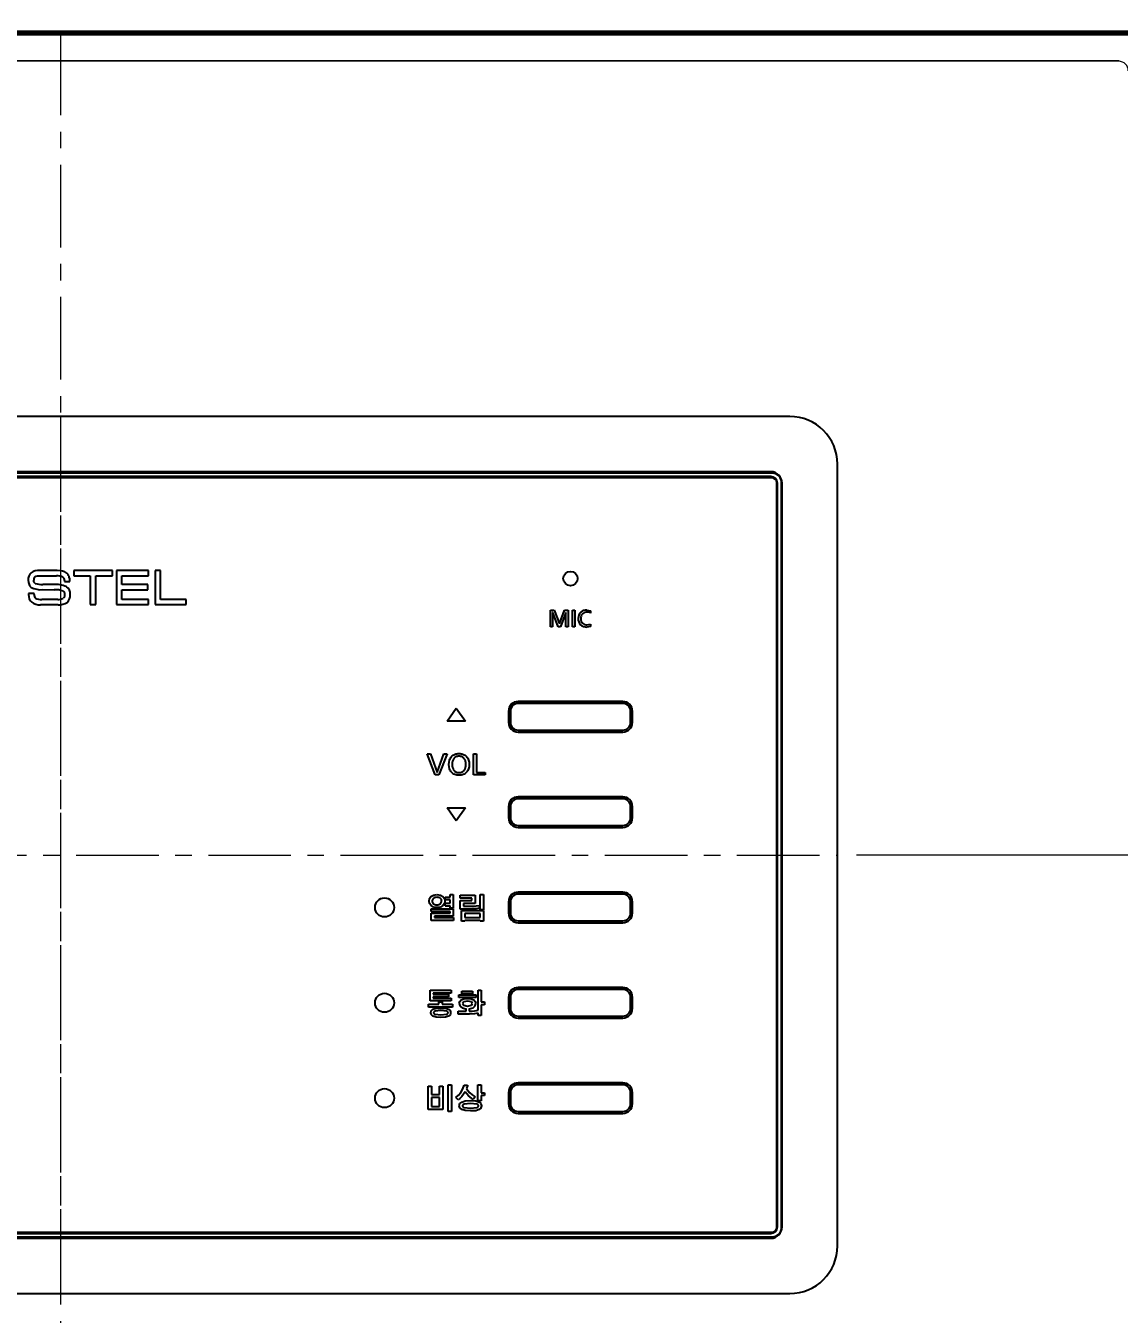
# Model space of a CAD drawing. Extents: x 1063 to 2323, y 0 to 891.
# Drawn here: x 1500.4 to 1615.1, y 458 to 593.2 of the extents above; entities that cross this region are included whole.
import ezdxf

# ---------------------------------------------------------------- set-up
doc = ezdxf.new("R2010")
doc.units = 0
doc.header["$LTSCALE"] = 23.1
doc.linetypes.add('CENTER', pattern=[0.6, 0.375, -0.075, 0.075, -0.075])
doc.layers.get('0').update_dxf_attribs({"linetype": 'CONTINUOUS'})
doc.layers.get('Defpoints').update_dxf_attribs({"linetype": 'CONTINUOUS'})
doc.layers.add('AM_5', color=3, linetype='CONTINUOUS', lineweight=25)
doc.styles.add('굴림', font='')
doc.styles.get('굴림').set_extended_font_data('Gulim')
doc.dimstyles.new('10', dxfattribs={"dimtxt": 10, "dimasz": 8, "dimexe": 1.25, "dimexo": 2, "dimtad": 1, "dimtoh": 1, "dimtxsty": '굴림', "dimcen": 2.5, "dimclrd": 140, "dimclre": 140, "dimclrt": 130, "dimadec": 0, "dimazin": 0, "dimtfac": 1, "dimtmove": 0, "dimatfit": 3, "dimfxl": 1, "dimlwd": 9, "dimlwe": 9, "dimarcsym": 0})

# ---------------------------------------------------------------- blocks, each defined once
blk = doc.blocks.new('*D12')
at = {"layer": 'AM_5', "color": 140, "lineweight": 9, "transparency": 16777216}
for p, q in [((1389.07, 589.94), (1389.07, 606.28)), ((1619.07, 589.94), (1619.07, 606.28)), ((1397.07, 605.03), (1611.07, 605.03))]:
    blk.add_line(p, q, dxfattribs=at)
at = {"layer": 'AM_5', "color": 140, "transparency": 16777216}
for points in [[(1397.07, 606.36), (1397.07, 603.7), (1389.07, 605.03)], [(1611.07, 606.36), (1611.07, 603.7), (1619.07, 605.03)]]:
    blk.add_solid(points, dxfattribs=at)
at = {"layer": 'Defpoints', "color": 0, "transparency": 16777216}
for p in [(1619.07, 605.03), (1389.07, 587.94), (1619.07, 587.94)]:
    blk.add_point(p, dxfattribs=at)
at = {"layer": 'AM_5', "color": 130, "transparency": 16777216, "insert": (1504.07, 610.78), "char_height": 10, "attachment_point": 5, "style": '굴림'}
blk.add_mtext('230', dxfattribs=at)
blk = doc.blocks.new('cpn160e-1')
for p, q in [((3088.62, 1783.84), (2935.62, 1783.84)), ((3093.62, 1696.84), (3093.62, 1778.84)), ((3086.77, 1777.89), (2937.47, 1777.89)), ((3086.77, 1777.39), (2937.47, 1777.39)), ((3086.62, 1778.04), (2937.62, 1778.04)), ((3086.62, 1777.54), (2937.62, 1777.54)), ((3087.27, 1698.79), (3087.27, 1776.89)), ((3087.32, 1698.84), (3087.32, 1776.84)), ((3087.77, 1698.79), (3087.77, 1776.89)), ((3087.82, 1698.84), (3087.82, 1776.84)), ((3008.75, 1766.68), (3008.77, 1766.42)), ((3008.77, 1766.42), (3008.8, 1766.31)), ((3009.34, 1766.55), (3009.33, 1766.67)), ((3009.35, 1766.5), (3009.34, 1766.55)), ((3009.37, 1766.45), (3009.35, 1766.5)), ((3009.39, 1766.41), (3009.37, 1766.45)), ((3009.41, 1766.38), (3009.39, 1766.41)), ((3009.43, 1767.02), (3009.46, 1767.04)), ((3009.46, 1767.04), (3009.49, 1767.06)), ((3009.49, 1767.06), (3009.54, 1767.08)), ((3009.54, 1767.08), (3009.59, 1767.1)), ((3009.59, 1767.1), (3009.73, 1767.12)), ((3009.73, 1767.12), (3009.93, 1767.13)), ((3009.93, 1767.13), (3011.72, 1767.13)), ((3011.8, 1767.69), (3009.94, 1767.69)), ((3012.17, 1767.66), (3011.8, 1767.69)), ((3012.33, 1767.63), (3012.17, 1767.66)), ((3012.46, 1767.59), (3012.33, 1767.63)), ((3012.59, 1767.54), (3012.46, 1767.59)), ((3012.54, 1766.63), (3012.54, 1766.52)), ((3012.54, 1766.52), (3013.11, 1766.52)), ((3012.69, 1767.48), (3012.59, 1767.54)), ((3012.79, 1767.41), (3012.69, 1767.48)), ((3012.86, 1767.34), (3012.79, 1767.41)), ((3012.93, 1767.26), (3012.86, 1767.34)), ((3012.98, 1767.17), (3012.93, 1767.26)), ((3013.03, 1767.09), (3012.98, 1767.17)), ((3013.06, 1767), (3013.03, 1767.09)), ((3013.1, 1766.81), (3013.06, 1767)), ((3013.11, 1766.63), (3013.1, 1766.81)), ((3013.11, 1766.52), (3013.11, 1766.63)), ((3017.57, 1767.69), (3013.52, 1767.69)), ((3013.52, 1767.69), (3013.52, 1767.13)), ((3013.52, 1767.13), (3015.26, 1767.13)), ((3015.26, 1767.13), (3015.26, 1764.1)), ((3015.83, 1764.1), (3015.83, 1767.13)), ((3015.83, 1767.13), (3017.57, 1767.13)), ((3017.57, 1767.13), (3017.57, 1767.69)), ((3021.36, 1767.69), (3018, 1767.69)), ((3018, 1767.69), (3018, 1764.1)), ((3018.58, 1766.22), (3018.58, 1767.13)), ((3018.58, 1767.13), (3021.36, 1767.13)), ((3021.36, 1767.13), (3021.36, 1767.69)), ((3022.63, 1767.69), (3022.05, 1767.69)), ((3022.05, 1767.69), (3022.05, 1764.1)), ((3022.63, 1764.65), (3022.63, 1767.69)), ((3009.36, 1765.26), (3008.79, 1765.26)), ((3008.79, 1765.26), (3008.79, 1765.16)), ((3008.8, 1766.31), (3008.83, 1766.21)), ((3008.83, 1766.21), (3008.87, 1766.12)), ((3008.87, 1766.12), (3008.92, 1766.04)), ((3008.92, 1766.04), (3008.98, 1765.97)), ((3008.98, 1765.97), (3009.05, 1765.91)), ((3009.36, 1765.16), (3009.36, 1765.26)), ((3009.43, 1766.36), (3009.41, 1766.38)), ((3009.44, 1766.35), (3009.43, 1766.36)), ((3009.48, 1766.33), (3009.44, 1766.35)), ((3010.24, 1765.68), (3011.48, 1765.65)), ((3011.39, 1766.21), (3010.29, 1766.23)), ((3012.41, 1765.53), (3012.45, 1765.5)), ((3012.45, 1765.5), (3012.48, 1765.47)), ((3012.48, 1765.47), (3012.51, 1765.44)), ((3012.51, 1765.44), (3012.53, 1765.39)), ((3012.53, 1765.39), (3012.55, 1765.35)), ((3012.55, 1765.35), (3012.56, 1765.29)), ((3012.56, 1765.29), (3012.57, 1765.16)), ((3012.57, 1765.16), (3012.56, 1765.03)), ((3021.28, 1766.22), (3018.58, 1766.22)), ((3018.58, 1764.65), (3018.58, 1765.67)), ((3018.58, 1765.67), (3021.28, 1765.67)), ((3021.28, 1765.67), (3021.28, 1766.22)), ((3010.05, 1764.1), (3011.88, 1764.1)), ((3011.85, 1764.65), (3010.17, 1764.65)), ((3012.46, 1764.8), (3012.42, 1764.77)), ((3012.49, 1764.83), (3012.46, 1764.8)), ((3012.51, 1764.87), (3012.49, 1764.83)), ((3012.53, 1764.92), (3012.51, 1764.87)), ((3012.55, 1764.97), (3012.53, 1764.92)), ((3012.56, 1765.03), (3012.55, 1764.97)), ((3015.26, 1764.1), (3015.83, 1764.1)), ((3018, 1764.1), (3021.36, 1764.1)), ((3021.36, 1764.65), (3018.58, 1764.65)), ((3021.36, 1764.1), (3021.36, 1764.65)), ((3022.05, 1764.1), (3025.3, 1764.1)), ((3025.3, 1764.65), (3022.63, 1764.65)), ((3025.3, 1764.1), (3025.3, 1764.65)), ((3063.51, 1761.78), (3063.51, 1763.51)), ((3063.51, 1763.51), (3063.91, 1763.51)), ((3063.76, 1763.28), (3063.75, 1763.28)), ((3063.75, 1763.28), (3063.75, 1761.78)), ((3064.33, 1761.78), (3063.76, 1763.28)), ((3063.91, 1763.51), (3064.46, 1762.08)), ((3064.46, 1762.08), (3064.99, 1763.51)), ((3065.14, 1763.28), (3064.57, 1761.78)), ((3064.99, 1763.51), (3065.39, 1763.51)), ((3065.15, 1763.28), (3065.14, 1763.28)), ((3065.15, 1761.78), (3065.15, 1763.28)), ((3065.39, 1763.51), (3065.39, 1761.78)), ((3065.84, 1761.78), (3065.84, 1763.51)), ((3065.84, 1763.51), (3066.08, 1763.51)), ((3066.08, 1763.51), (3066.08, 1761.78)), ((3067.34, 1763.54), (3067.73, 1763.46)), ((3067.73, 1763.46), (3067.71, 1763.22)), ((3063.75, 1761.78), (3063.51, 1761.78)), ((3064.57, 1761.78), (3064.33, 1761.78)), ((3065.39, 1761.78), (3065.15, 1761.78)), ((3066.08, 1761.78), (3065.84, 1761.78)), ((3067.34, 1761.97), (3067.72, 1762.06)), ((3067.73, 1761.82), (3067.34, 1761.75)), ((3067.72, 1762.06), (3067.73, 1761.82)), ((3052.67, 1751.88), (3053.64, 1753.26)), ((3053.64, 1753.26), (3054.62, 1751.88)), ((3059.12, 1752.94), (3059.12, 1751.74)), ((3059.32, 1752.94), (3059.32, 1751.74)), ((3071.12, 1753.94), (3060.12, 1753.94)), ((3071.12, 1753.74), (3060.12, 1753.74)), ((3071.92, 1751.74), (3071.92, 1752.94)), ((3072.12, 1751.74), (3072.12, 1752.94)), ((3054.62, 1751.88), (3052.67, 1751.88)), ((3060.12, 1750.94), (3071.12, 1750.94)), ((3060.12, 1750.74), (3071.12, 1750.74)), ((3051.43, 1746.24), (3050.6, 1748.45)), ((3050.6, 1748.45), (3050.95, 1748.45)), ((3050.95, 1748.45), (3051.63, 1746.51)), ((3051.64, 1746.51), (3052.34, 1748.45)), ((3052.68, 1748.45), (3051.83, 1746.24)), ((3052.34, 1748.45), (3052.68, 1748.45)), ((3052.86, 1747.34), (3052.88, 1747.58)), ((3052.88, 1747.58), (3052.93, 1747.8)), ((3052.93, 1747.8), (3052.97, 1747.9)), ((3052.97, 1747.9), (3053.02, 1748)), ((3053.02, 1748), (3053.08, 1748.08)), ((3053.08, 1748.08), (3053.14, 1748.16)), ((3053.14, 1748.16), (3053.22, 1748.24)), ((3053.21, 1747.51), (3053.2, 1747.34)), ((3053.24, 1747.67), (3053.21, 1747.51)), ((3053.22, 1748.24), (3053.3, 1748.3)), ((3053.3, 1747.82), (3053.24, 1747.67)), ((3053.3, 1748.3), (3053.38, 1748.36)), ((3053.34, 1747.88), (3053.3, 1747.82)), ((3053.38, 1747.95), (3053.34, 1747.88)), ((3053.38, 1748.36), (3053.48, 1748.4)), ((3053.43, 1748), (3053.38, 1747.95)), ((3053.48, 1748.06), (3053.43, 1748)), ((3053.48, 1748.4), (3053.58, 1748.44)), ((3053.54, 1748.1), (3053.48, 1748.06)), ((3053.61, 1748.14), (3053.54, 1748.1)), ((3053.58, 1748.44), (3053.69, 1748.47)), ((3053.68, 1748.17), (3053.61, 1748.14)), ((3053.76, 1748.19), (3053.68, 1748.17)), ((3053.69, 1748.47), (3053.81, 1748.48)), ((3053.84, 1748.21), (3053.76, 1748.19)), ((3053.81, 1748.48), (3053.93, 1748.49)), ((3053.93, 1748.21), (3053.84, 1748.21)), ((3053.93, 1748.49), (3054.05, 1748.48)), ((3054.02, 1748.21), (3053.93, 1748.21)), ((3054.1, 1748.19), (3054.02, 1748.21)), ((3054.05, 1748.48), (3054.17, 1748.47)), ((3054.18, 1748.17), (3054.1, 1748.19)), ((3054.17, 1748.47), (3054.28, 1748.44)), ((3054.25, 1748.14), (3054.18, 1748.17)), ((3054.32, 1748.1), (3054.25, 1748.14)), ((3054.28, 1748.44), (3054.38, 1748.4)), ((3054.37, 1748.05), (3054.32, 1748.1)), ((3054.43, 1748), (3054.37, 1748.05)), ((3054.38, 1748.4), (3054.48, 1748.36)), ((3054.48, 1747.94), (3054.43, 1748)), ((3054.48, 1748.36), (3054.56, 1748.3)), ((3054.52, 1747.88), (3054.48, 1747.94)), ((3054.56, 1747.82), (3054.52, 1747.88)), ((3054.56, 1748.3), (3054.64, 1748.24)), ((3054.61, 1747.67), (3054.56, 1747.82)), ((3054.65, 1747.51), (3054.61, 1747.67)), ((3054.64, 1748.24), (3054.72, 1748.16)), ((3054.66, 1747.34), (3054.65, 1747.51)), ((3054.72, 1748.16), (3054.78, 1748.08)), ((3054.78, 1748.08), (3054.84, 1748)), ((3054.84, 1748), (3054.88, 1747.9)), ((3054.88, 1747.9), (3054.92, 1747.8)), ((3054.92, 1747.8), (3054.98, 1747.58)), ((3054.98, 1747.58), (3055, 1747.34)), ((3055.44, 1746.24), (3055.44, 1748.45)), ((3055.44, 1748.45), (3055.76, 1748.45)), ((3055.76, 1748.45), (3055.76, 1746.51)), ((3051.83, 1746.24), (3051.43, 1746.24)), ((3051.63, 1746.51), (3051.64, 1746.51)), ((3052.88, 1747.1), (3052.86, 1747.34)), ((3052.93, 1746.88), (3052.88, 1747.1)), ((3052.97, 1746.78), (3052.93, 1746.88)), ((3053.02, 1746.69), (3052.97, 1746.78)), ((3053.08, 1746.6), (3053.02, 1746.69)), ((3053.14, 1746.52), (3053.08, 1746.6)), ((3053.21, 1746.45), (3053.14, 1746.52)), ((3053.2, 1747.34), (3053.21, 1747.18)), ((3053.21, 1747.18), (3053.24, 1747.02)), ((3053.29, 1746.38), (3053.21, 1746.45)), ((3053.24, 1747.02), (3053.3, 1746.88)), ((3053.38, 1746.33), (3053.29, 1746.38)), ((3053.3, 1746.88), (3053.33, 1746.81)), ((3053.33, 1746.81), (3053.37, 1746.74)), ((3053.37, 1746.74), (3053.42, 1746.69)), ((3053.48, 1746.28), (3053.38, 1746.33)), ((3053.42, 1746.69), (3053.47, 1746.63)), ((3053.47, 1746.63), (3053.53, 1746.59)), ((3053.58, 1746.25), (3053.48, 1746.28)), ((3053.53, 1746.59), (3053.6, 1746.55)), ((3053.69, 1746.22), (3053.58, 1746.25)), ((3053.6, 1746.55), (3053.67, 1746.52)), ((3053.67, 1746.52), (3053.75, 1746.5)), ((3053.81, 1746.2), (3053.69, 1746.22)), ((3053.75, 1746.5), (3053.84, 1746.48)), ((3053.93, 1746.2), (3053.81, 1746.2)), ((3053.84, 1746.48), (3053.93, 1746.48)), ((3053.93, 1746.48), (3054.02, 1746.48)), ((3054.05, 1746.2), (3053.93, 1746.2)), ((3054.02, 1746.48), (3054.11, 1746.5)), ((3054.17, 1746.22), (3054.05, 1746.2)), ((3054.11, 1746.5), (3054.19, 1746.52)), ((3054.28, 1746.25), (3054.17, 1746.22)), ((3054.19, 1746.52), (3054.26, 1746.55)), ((3054.26, 1746.55), (3054.33, 1746.59)), ((3054.38, 1746.28), (3054.28, 1746.25)), ((3054.33, 1746.59), (3054.38, 1746.63)), ((3054.38, 1746.63), (3054.44, 1746.69)), ((3054.48, 1746.33), (3054.38, 1746.28)), ((3054.44, 1746.69), (3054.49, 1746.74)), ((3054.56, 1746.38), (3054.48, 1746.33)), ((3054.49, 1746.74), (3054.53, 1746.81)), ((3054.53, 1746.81), (3054.56, 1746.88)), ((3054.56, 1746.88), (3054.62, 1747.02)), ((3054.64, 1746.45), (3054.56, 1746.38)), ((3054.62, 1747.02), (3054.65, 1747.18)), ((3054.72, 1746.52), (3054.64, 1746.45)), ((3054.65, 1747.18), (3054.66, 1747.34)), ((3054.78, 1746.6), (3054.72, 1746.52)), ((3054.84, 1746.69), (3054.78, 1746.6)), ((3054.88, 1746.78), (3054.84, 1746.69)), ((3054.92, 1746.88), (3054.88, 1746.78)), ((3054.98, 1747.1), (3054.92, 1746.88)), ((3055, 1747.34), (3054.98, 1747.1)), ((3056.69, 1746.24), (3055.44, 1746.24)), ((3055.76, 1746.51), (3056.69, 1746.51)), ((3056.69, 1746.51), (3056.69, 1746.24)), ((3071.12, 1743.94), (3060.12, 1743.94)), ((3071.12, 1743.74), (3060.12, 1743.74)), ((3052.67, 1742.8), (3054.62, 1742.8)), ((3053.64, 1741.42), (3052.67, 1742.8)), ((3054.62, 1742.8), (3053.64, 1741.42)), ((3059.12, 1742.94), (3059.12, 1741.74)), ((3059.32, 1742.94), (3059.32, 1741.74)), ((3071.92, 1741.74), (3071.92, 1742.94)), ((3072.12, 1741.74), (3072.12, 1742.94)), ((3060.12, 1740.94), (3071.12, 1740.94)), ((3060.12, 1740.74), (3071.12, 1740.74)), ((3050.79, 1733), (3050.84, 1733.27)), ((3050.84, 1732.74), (3050.79, 1733)), ((3050.84, 1733.27), (3050.99, 1733.49)), ((3051, 1732.53), (3050.84, 1732.74)), ((3050.99, 1733.49), (3051.25, 1733.64)), ((3051.25, 1733.64), (3051.62, 1733.7)), ((3051.62, 1733.7), (3051.98, 1733.64)), ((3051.98, 1733.64), (3052.24, 1733.49)), ((3052.24, 1733.49), (3052.4, 1733.27)), ((3052.4, 1732.74), (3052.24, 1732.53)), ((3052.4, 1733.27), (3052.46, 1733)), ((3052.46, 1733), (3052.4, 1732.74)), ((3052.47, 1733.13), (3052.47, 1733.43)), ((3052.47, 1733.43), (3053, 1733.43)), ((3053, 1733.13), (3052.47, 1733.13)), ((3052.47, 1732.5), (3052.47, 1732.8)), ((3052.47, 1732.8), (3053, 1732.8)), ((3053, 1733.43), (3053, 1733.7)), ((3053, 1733.7), (3053.33, 1733.7)), ((3053, 1732.8), (3053, 1733.13)), ((3053.33, 1733.7), (3053.33, 1732.27)), ((3054.06, 1733.33), (3054.06, 1733.63)), ((3054.06, 1733.63), (3055.62, 1733.63)), ((3055.27, 1733.33), (3054.06, 1733.33)), ((3054.06, 1732.17), (3054.06, 1733.07)), ((3054.06, 1733.07), (3055.27, 1733.07)), ((3055.62, 1732.77), (3054.39, 1732.77)), ((3054.39, 1732.77), (3054.39, 1732.48)), ((3055.27, 1733.07), (3055.27, 1733.33)), ((3055.62, 1733.63), (3055.62, 1732.77)), ((3056.16, 1732.09), (3056.16, 1733.7)), ((3056.16, 1733.7), (3056.5, 1733.7)), ((3056.5, 1733.7), (3056.5, 1732.09)), ((3059.12, 1732.94), (3059.12, 1731.74)), ((3059.32, 1732.94), (3059.32, 1731.74)), ((3071.12, 1733.94), (3060.12, 1733.94)), ((3071.12, 1733.74), (3060.12, 1733.74)), ((3071.92, 1731.74), (3071.92, 1732.94)), ((3072.12, 1731.74), (3072.12, 1732.94)), ((3051.26, 1732.38), (3051, 1732.53)), ((3051.02, 1731.9), (3051.02, 1732.21)), ((3051.02, 1732.21), (3053.33, 1732.21)), ((3052.99, 1731.9), (3051.02, 1731.9)), ((3051.02, 1730.98), (3051.02, 1731.75)), ((3051.02, 1731.75), (3052.99, 1731.75)), ((3051.62, 1732.32), (3051.26, 1732.38)), ((3053.33, 1731.44), (3051.35, 1731.44)), ((3051.35, 1731.44), (3051.35, 1731.29)), ((3051.35, 1731.29), (3053.36, 1731.29)), ((3051.98, 1732.38), (3051.62, 1732.32)), ((3052.24, 1732.53), (3051.98, 1732.38)), ((3052.47, 1732.5), (3053, 1732.5)), ((3052.99, 1731.75), (3052.99, 1731.9)), ((3053, 1732.27), (3053, 1732.5)), ((3053.33, 1732.27), (3053, 1732.27)), ((3053.33, 1732.21), (3053.33, 1731.44)), ((3053.36, 1731.29), (3053.36, 1730.98)), ((3054.99, 1732.17), (3054.06, 1732.17)), ((3054.2, 1730.91), (3054.2, 1732.01)), ((3054.2, 1732.01), (3056.5, 1732.01)), ((3054.39, 1732.48), (3055, 1732.48)), ((3056.16, 1731.71), (3054.53, 1731.71)), ((3054.53, 1731.71), (3054.53, 1731.29)), ((3054.53, 1731.29), (3056.16, 1731.29)), ((3055.39, 1732.18), (3054.99, 1732.17)), ((3055, 1732.48), (3055.4, 1732.49)), ((3055.74, 1732.21), (3055.39, 1732.18)), ((3055.4, 1732.49), (3055.73, 1732.52)), ((3055.73, 1732.52), (3056.05, 1732.56)), ((3056.07, 1732.25), (3055.74, 1732.21)), ((3056.05, 1732.56), (3056.07, 1732.25)), ((3056.5, 1732.09), (3056.16, 1732.09)), ((3056.16, 1731.29), (3056.16, 1731.71)), ((3056.5, 1732.01), (3056.5, 1730.91)), ((3053.36, 1730.98), (3051.02, 1730.98)), ((3054.53, 1730.91), (3054.2, 1730.91)), ((3056.16, 1730.98), (3054.53, 1730.98)), ((3054.53, 1730.98), (3054.53, 1730.91)), ((3056.16, 1730.91), (3056.16, 1730.98)), ((3056.5, 1730.91), (3056.16, 1730.91)), ((3060.12, 1730.94), (3071.12, 1730.94)), ((3060.12, 1730.74), (3071.12, 1730.74)), ((3050.92, 1722.54), (3050.92, 1723.66)), ((3050.92, 1723.66), (3053.12, 1723.66)), ((3053.12, 1723.35), (3051.23, 1723.35)), ((3051.23, 1723.35), (3051.23, 1723.24)), ((3051.23, 1723.24), (3052.83, 1723.24)), ((3052.83, 1723.24), (3052.83, 1722.96)), ((3053.12, 1723.66), (3053.12, 1723.35)), ((3053.9, 1722.88), (3053.9, 1723.17)), ((3053.9, 1723.17), (3055.72, 1723.17)), ((3054.23, 1723.28), (3054.23, 1723.57)), ((3054.23, 1723.57), (3055.34, 1723.57)), ((3055.34, 1723.28), (3054.23, 1723.28)), ((3055.34, 1723.57), (3055.34, 1723.28)), ((3055.72, 1723.17), (3055.72, 1722.88)), ((3055.93, 1723.68), (3056.25, 1723.68)), ((3055.93, 1721.55), (3055.93, 1723.68)), ((3056.25, 1723.68), (3056.25, 1722.43)), ((3071.12, 1723.94), (3060.12, 1723.94)), ((3071.12, 1723.74), (3060.12, 1723.74)), ((3050.73, 1721.89), (3050.73, 1722.19)), ((3050.73, 1722.19), (3051.83, 1722.19)), ((3053.24, 1721.89), (3050.73, 1721.89)), ((3053.12, 1722.54), (3050.92, 1722.54)), ((3052.83, 1722.96), (3051.23, 1722.96)), ((3051.23, 1722.96), (3051.23, 1722.84)), ((3051.23, 1722.84), (3053.12, 1722.84)), ((3051.83, 1722.45), (3052.16, 1722.45)), ((3051.83, 1722.19), (3051.83, 1722.45)), ((3052.16, 1722.45), (3052.16, 1722.19)), ((3052.16, 1722.19), (3053.24, 1722.19)), ((3053.12, 1722.84), (3053.12, 1722.54)), ((3053.24, 1722.19), (3053.24, 1721.89)), ((3055.72, 1722.88), (3053.9, 1722.88)), ((3053.96, 1722.26), (3054.01, 1722.47)), ((3054.01, 1722.47), (3054.17, 1722.64)), ((3054.17, 1722.64), (3054.44, 1722.76)), ((3054.43, 1722.45), (3054.3, 1722.26)), ((3054.3, 1722.26), (3054.43, 1722.08)), ((3054.83, 1722.52), (3054.43, 1722.45)), ((3054.43, 1722.08), (3054.83, 1722)), ((3054.44, 1722.76), (3054.83, 1722.8)), ((3054.83, 1722.8), (3055.21, 1722.76)), ((3055.23, 1722.45), (3054.83, 1722.52)), ((3054.83, 1722), (3055.23, 1722.08)), ((3055.21, 1722.76), (3055.48, 1722.64)), ((3055.36, 1722.26), (3055.23, 1722.45)), ((3055.23, 1722.08), (3055.36, 1722.26)), ((3055.48, 1722.64), (3055.64, 1722.47)), ((3055.64, 1722.47), (3055.69, 1722.26)), ((3056.25, 1722.43), (3056.59, 1722.43)), ((3056.25, 1722.14), (3056.25, 1721.01)), ((3056.59, 1722.14), (3056.25, 1722.14)), ((3056.59, 1722.43), (3056.59, 1722.14)), ((3059.12, 1722.94), (3059.12, 1721.74)), ((3059.32, 1722.94), (3059.32, 1721.74)), ((3071.92, 1721.74), (3071.92, 1722.94)), ((3072.12, 1721.74), (3072.12, 1722.94)), ((3050.96, 1721.29), (3051.02, 1721.5)), ((3051.02, 1721.1), (3050.96, 1721.29)), ((3051.02, 1721.5), (3051.2, 1721.66)), ((3051.2, 1720.94), (3051.02, 1721.1)), ((3051.2, 1721.66), (3051.53, 1721.76)), ((3051.53, 1720.84), (3051.2, 1720.94)), ((3051.28, 1721.35), (3051.27, 1721.33)), ((3051.27, 1721.33), (3051.27, 1721.32)), ((3051.27, 1721.32), (3051.27, 1721.31)), ((3051.27, 1721.31), (3051.27, 1721.29)), ((3051.27, 1721.29), (3051.27, 1721.28)), ((3051.27, 1721.28), (3051.27, 1721.27)), ((3051.27, 1721.27), (3051.27, 1721.26)), ((3051.27, 1721.26), (3051.28, 1721.24)), ((3051.29, 1721.37), (3051.28, 1721.36)), ((3051.28, 1721.36), (3051.28, 1721.35)), ((3051.28, 1721.24), (3051.28, 1721.23)), ((3051.28, 1721.23), (3051.29, 1721.22)), ((3051.3, 1721.38), (3051.29, 1721.37)), ((3051.29, 1721.22), (3051.3, 1721.21)), ((3051.31, 1721.39), (3051.3, 1721.38)), ((3051.3, 1721.21), (3051.31, 1721.2)), ((3051.33, 1721.41), (3051.31, 1721.39)), ((3051.31, 1721.2), (3051.33, 1721.18)), ((3051.36, 1721.43), (3051.33, 1721.41)), ((3051.33, 1721.18), (3051.36, 1721.16)), ((3051.44, 1721.46), (3051.36, 1721.43)), ((3051.36, 1721.16), (3051.4, 1721.14)), ((3051.4, 1721.14), (3051.43, 1721.13)), ((3051.43, 1721.13), (3052.02, 1721.07)), ((3052.02, 1721.52), (3051.44, 1721.46)), ((3051.53, 1721.76), (3052.02, 1721.79)), ((3052.02, 1720.8), (3051.53, 1720.84)), ((3052.02, 1721.79), (3052.52, 1721.76)), ((3052.61, 1721.46), (3052.02, 1721.52)), ((3052.02, 1721.07), (3052.61, 1721.13)), ((3052.52, 1720.84), (3052.02, 1720.8)), ((3052.52, 1721.76), (3052.84, 1721.66)), ((3052.84, 1720.94), (3052.52, 1720.84)), ((3052.65, 1721.45), (3052.61, 1721.46)), ((3052.61, 1721.13), (3052.65, 1721.14)), ((3052.69, 1721.43), (3052.65, 1721.45)), ((3052.65, 1721.14), (3052.69, 1721.16)), ((3052.72, 1721.41), (3052.69, 1721.43)), ((3052.69, 1721.16), (3052.71, 1721.18)), ((3052.71, 1721.18), (3052.74, 1721.2)), ((3052.74, 1721.39), (3052.72, 1721.41)), ((3052.75, 1721.38), (3052.74, 1721.39)), ((3052.74, 1721.2), (3052.75, 1721.21)), ((3052.76, 1721.37), (3052.75, 1721.38)), ((3052.75, 1721.21), (3052.76, 1721.22)), ((3052.77, 1721.36), (3052.76, 1721.37)), ((3052.76, 1721.23), (3052.77, 1721.24)), ((3052.76, 1721.22), (3052.76, 1721.23)), ((3052.77, 1721.35), (3052.77, 1721.36)), ((3052.78, 1721.33), (3052.77, 1721.35)), ((3052.77, 1721.24), (3052.78, 1721.26)), ((3052.78, 1721.32), (3052.78, 1721.33)), ((3052.78, 1721.31), (3052.78, 1721.32)), ((3052.78, 1721.29), (3052.78, 1721.31)), ((3052.78, 1721.28), (3052.78, 1721.29)), ((3052.78, 1721.27), (3052.78, 1721.28)), ((3052.78, 1721.26), (3052.78, 1721.27)), ((3052.84, 1721.66), (3053.03, 1721.5)), ((3053.03, 1721.09), (3052.84, 1720.94)), ((3053.84, 1721.46), (3054.67, 1721.46)), ((3053.84, 1721.16), (3053.84, 1721.46)), ((3055.04, 1721.16), (3053.84, 1721.16)), ((3054.67, 1721.46), (3054.67, 1721.72)), ((3054.99, 1721.72), (3054.99, 1721.46)), ((3054.99, 1721.46), (3055.05, 1721.46)), ((3055.55, 1721.19), (3055.04, 1721.16)), ((3055.05, 1721.46), (3055.31, 1721.46)), ((3055.31, 1721.46), (3055.56, 1721.49)), ((3055.93, 1721.24), (3055.55, 1721.19)), ((3055.56, 1721.49), (3055.77, 1721.52)), ((3055.77, 1721.52), (3055.93, 1721.55)), ((3055.93, 1721.01), (3055.93, 1721.24)), ((3056.25, 1721.01), (3055.93, 1721.01)), ((3060.12, 1720.94), (3071.12, 1720.94)), ((3060.12, 1720.74), (3071.12, 1720.74)), ((3052.8, 1710.95), (3052.8, 1713.74)), ((3052.8, 1713.74), (3053.13, 1713.74)), ((3053.13, 1713.74), (3053.13, 1710.95)), ((3054.34, 1713.31), (3054.46, 1713.71)), ((3054.46, 1713.71), (3054.82, 1713.69)), ((3054.82, 1713.69), (3054.81, 1713.63)), ((3055.92, 1712.04), (3055.92, 1713.74)), ((3055.92, 1713.74), (3056.26, 1713.74)), ((3056.26, 1713.74), (3056.26, 1712.91)), ((3071.12, 1713.94), (3060.12, 1713.94)), ((3071.12, 1713.74), (3060.12, 1713.74)), ((3050.69, 1711.16), (3050.69, 1713.61)), ((3050.69, 1713.61), (3051.04, 1713.61)), ((3051.04, 1713.61), (3051.04, 1712.72)), ((3051.04, 1712.72), (3051.88, 1712.72)), ((3051.88, 1712.41), (3051.04, 1712.41)), ((3051.04, 1712.41), (3051.04, 1711.46)), ((3051.88, 1712.72), (3051.88, 1713.61)), ((3051.88, 1713.61), (3052.22, 1713.61)), ((3051.88, 1711.46), (3051.88, 1712.41)), ((3052.22, 1713.61), (3052.22, 1711.16)), ((3053.6, 1712.41), (3053.87, 1712.64)), ((3053.85, 1712.15), (3053.6, 1712.41)), ((3053.87, 1712.64), (3054.13, 1712.94)), ((3054.21, 1712.51), (3054.02, 1712.3)), ((3054.13, 1712.94), (3054.34, 1713.31)), ((3054.4, 1712.75), (3054.21, 1712.51)), ((3054.56, 1712.99), (3054.4, 1712.75)), ((3054.91, 1712.59), (3054.56, 1712.99)), ((3054.76, 1713.45), (3054.73, 1713.34)), ((3054.73, 1713.34), (3054.84, 1713.15)), ((3054.79, 1713.54), (3054.76, 1713.45)), ((3054.81, 1713.63), (3054.79, 1713.54)), ((3054.84, 1713.15), (3055.05, 1712.91)), ((3055.4, 1712.21), (3054.91, 1712.59)), ((3055.05, 1712.91), (3055.32, 1712.68)), ((3055.32, 1712.68), (3055.63, 1712.49)), ((3055.63, 1712.49), (3055.4, 1712.21)), ((3056.26, 1712.91), (3056.59, 1712.91)), ((3056.59, 1712.61), (3056.26, 1712.61)), ((3056.26, 1712.61), (3056.26, 1712.04)), ((3056.59, 1712.91), (3056.59, 1712.61)), ((3059.12, 1712.94), (3059.12, 1711.74)), ((3059.32, 1712.94), (3059.32, 1711.74)), ((3071.92, 1711.74), (3071.92, 1712.94)), ((3072.12, 1711.74), (3072.12, 1712.94)), ((3052.22, 1711.16), (3050.69, 1711.16)), ((3051.04, 1711.46), (3051.88, 1711.46)), ((3054.02, 1712.3), (3053.85, 1712.15)), ((3053.95, 1711.53), (3054.02, 1711.76)), ((3054.02, 1711.31), (3053.95, 1711.53)), ((3054.02, 1711.76), (3054.22, 1711.93)), ((3054.22, 1711.14), (3054.02, 1711.31)), ((3054.22, 1711.93), (3054.59, 1712.04)), ((3054.58, 1711.03), (3054.22, 1711.14)), ((3054.3, 1711.56), (3054.29, 1711.55)), ((3054.29, 1711.55), (3054.29, 1711.53)), ((3054.29, 1711.53), (3054.29, 1711.52)), ((3054.29, 1711.52), (3054.3, 1711.5)), ((3054.31, 1711.6), (3054.3, 1711.59)), ((3054.3, 1711.59), (3054.3, 1711.57)), ((3054.3, 1711.57), (3054.3, 1711.56)), ((3054.3, 1711.5), (3054.3, 1711.49)), ((3054.3, 1711.49), (3054.3, 1711.47)), ((3054.3, 1711.47), (3054.31, 1711.46)), ((3054.32, 1711.61), (3054.31, 1711.6)), ((3054.31, 1711.46), (3054.32, 1711.45)), ((3054.33, 1711.63), (3054.32, 1711.61)), ((3054.32, 1711.45), (3054.33, 1711.44)), ((3054.34, 1711.64), (3054.33, 1711.63)), ((3054.33, 1711.44), (3054.34, 1711.42)), ((3054.37, 1711.66), (3054.34, 1711.64)), ((3054.34, 1711.42), (3054.37, 1711.4)), ((3054.4, 1711.68), (3054.37, 1711.66)), ((3054.37, 1711.4), (3054.4, 1711.38)), ((3054.48, 1711.72), (3054.4, 1711.68)), ((3054.4, 1711.38), (3054.44, 1711.36)), ((3054.44, 1711.36), (3054.48, 1711.35)), ((3055.13, 1711.79), (3054.48, 1711.72)), ((3054.48, 1711.35), (3055.13, 1711.28)), ((3055.13, 1710.99), (3054.58, 1711.03)), ((3054.59, 1712.04), (3055.13, 1712.08)), ((3055.13, 1712.08), (3055.68, 1712.04)), ((3055.79, 1711.72), (3055.13, 1711.79)), ((3055.13, 1711.28), (3055.79, 1711.34)), ((3055.68, 1711.02), (3055.13, 1710.99)), ((3055.68, 1712.04), (3056.05, 1711.93)), ((3056.05, 1711.13), (3055.68, 1711.02)), ((3055.84, 1711.7), (3055.79, 1711.72)), ((3055.79, 1711.34), (3055.83, 1711.36)), ((3055.83, 1711.36), (3055.87, 1711.38)), ((3055.87, 1711.68), (3055.84, 1711.7)), ((3055.91, 1711.66), (3055.87, 1711.68)), ((3055.87, 1711.38), (3055.9, 1711.4)), ((3055.9, 1711.4), (3055.93, 1711.42)), ((3055.93, 1711.64), (3055.91, 1711.66)), ((3056.26, 1712.04), (3055.92, 1712.04)), ((3055.94, 1711.63), (3055.93, 1711.64)), ((3055.93, 1711.42), (3055.94, 1711.44)), ((3055.95, 1711.61), (3055.94, 1711.63)), ((3055.94, 1711.44), (3055.95, 1711.45)), ((3055.96, 1711.6), (3055.95, 1711.61)), ((3055.95, 1711.45), (3055.96, 1711.46)), ((3055.97, 1711.59), (3055.96, 1711.6)), ((3055.96, 1711.47), (3055.97, 1711.49)), ((3055.96, 1711.46), (3055.96, 1711.47)), ((3055.97, 1711.57), (3055.97, 1711.59)), ((3055.98, 1711.56), (3055.97, 1711.57)), ((3055.97, 1711.5), (3055.98, 1711.52)), ((3055.97, 1711.49), (3055.97, 1711.5)), ((3055.98, 1711.55), (3055.98, 1711.56)), ((3055.98, 1711.53), (3055.98, 1711.55)), ((3055.98, 1711.52), (3055.98, 1711.53)), ((3056.05, 1711.93), (3056.25, 1711.76)), ((3056.25, 1711.31), (3056.05, 1711.13)), ((3053.13, 1710.95), (3052.8, 1710.95)), ((3060.12, 1710.94), (3071.12, 1710.94)), ((3060.12, 1710.74), (3071.12, 1710.74)), ((2937.47, 1698.29), (3086.77, 1698.29)), ((2937.47, 1697.79), (3086.77, 1697.79)), ((2937.62, 1698.14), (3086.62, 1698.14)), ((2937.62, 1697.64), (3086.62, 1697.64)), ((2935.62, 1691.84), (3088.62, 1691.84))]:
    blk.add_line(p, q)
at = {"color": 1, "linetype": 'CENTER', "lineweight": 0}
for p, q in [((3012.12, 1783.84), (3012.12, 1691.84)), ((2930.62, 1737.84), (3093.62, 1737.84))]:
    blk.add_line(p, q, dxfattribs=at)
for centre, radius in [((3065.62, 1766.84), 0.75), ((3065.62, 1766.84), 0.75), ((3046.12, 1732.34), 1), ((3046.12, 1722.34), 1), ((3046.12, 1712.34), 1)]:
    blk.add_circle(centre, radius)
for centre, radius, start, end in [((3088.62, 1778.84), 5, 0, 90), ((3086.62, 1776.84), 1.2, 0, 90), ((3086.62, 1776.84), 0.7, 0, 90), ((3086.77, 1776.89), 1, 0, 90), ((3086.77, 1776.89), 0.5, 0, 90), ((3009.69, 1766.75), 0.944, 132.5275, 184.4932), ((3009.84, 1766.3), 1.39, 85.8876, 124.517), ((3009.79, 1766.72), 0.462, 139.9202, 186.1255), ((3011.82, 1765.99), 1.14, 60.6606, 94.8981), ((3012.13, 1766.67), 0.414, 354.3046, 51.4163), ((3009.74, 1765.09), 0.958, 176.2294, 230.3244), ((3010.05, 1767.81), 2.14, 242.4204, 275.355), ((3009.79, 1765.11), 0.427, 174.3348, 229.5585), ((3010.11, 1768.19), 1.97, 251.112, 275.2438), ((3011.62, 1763.34), 2.88, 66.8222, 94.5518), ((3011.67, 1763.55), 2.11, 69.5495, 95.0617), ((3012.26, 1765.24), 0.894, 354.6121, 56.5225), ((3012.15, 1765.06), 0.997, 313.3045, 5.515), ((3009.96, 1765.55), 1.46, 235.1435, 273.2631), ((3010.07, 1765.79), 1.14, 240.7798, 275.1171), ((3011.94, 1765.66), 1.02, 265.2482, 298.3709), ((3012.01, 1765.64), 1.55, 265.1135, 302.4791), ((3067.29, 1762.68), 0.859, 86.5198, 181.7664), ((3067.28, 1762.6), 0.849, 176.481, 274.1316), ((3067.33, 1762.68), 0.639, 87.9194, 183.1462), ((3067.34, 1762.61), 0.642, 177.1394, 223.926), ((3067.36, 1762.63), 0.694, 59.5318, 90.3133), ((3067.35, 1762.64), 0.672, 225.0435, 269.5951), ((3060.12, 1752.94), 1, 90, 180), ((3060.12, 1752.94), 0.8, 90, 180), ((3071.12, 1752.94), 1, 0, 90), ((3071.12, 1752.94), 0.8, 0, 90), ((3060.12, 1751.74), 1, 180, 270), ((3060.12, 1751.74), 0.8, 180, 270), ((3071.12, 1751.74), 0.8, 270, 0), ((3071.12, 1751.74), 1, 270, 0), ((3060.12, 1742.94), 1, 90, 180), ((3060.12, 1742.94), 0.8, 90, 180), ((3071.12, 1742.94), 1, 0, 90), ((3071.12, 1742.94), 0.8, 0, 90), ((3060.12, 1741.74), 1, 180, 270), ((3060.12, 1741.74), 0.8, 180, 270), ((3071.12, 1741.74), 0.8, 270, 0), ((3071.12, 1741.74), 1, 270, 0), ((3051.48, 1733), 0.37, 130.3541, 180.0338), ((3051.44, 1733), 0.336, 179.0303, 232.2323), ((3051.57, 1732.86), 0.545, 86.2655, 128.1063), ((3051.57, 1733.17), 0.548, 232.3411, 273.8731), ((3051.65, 1732.86), 0.545, 51.8962, 93.732), ((3051.65, 1733.14), 0.525, 265.1489, 308.6369), ((3051.75, 1733.01), 0.361, 359.3255, 50.2748), ((3051.76, 1733), 0.348, 308.7102, 0.0393), ((3060.12, 1732.94), 1, 90, 180), ((3060.12, 1732.94), 0.8, 90, 180), ((3071.12, 1732.94), 1, 0, 90), ((3071.12, 1732.94), 0.8, 0, 90), ((3060.12, 1731.74), 1, 180, 270), ((3060.12, 1731.74), 0.8, 180, 270), ((3071.12, 1731.74), 0.8, 270, 0), ((3071.12, 1731.74), 1, 270, 0), ((3060.12, 1722.94), 1, 90, 180), ((3060.12, 1722.94), 0.8, 90, 180), ((3071.12, 1722.94), 1, 0, 90), ((3071.12, 1722.94), 0.8, 0, 90), ((3054.41, 1722.26), 0.454, 180.2617, 231.5293), ((3054.7, 1722.66), 0.947, 233.0666, 267.9519), ((3054.96, 1722.63), 0.915, 271.9393, 307.6033), ((3055.22, 1722.26), 0.464, 309.7477, 359.5584), ((3052.69, 1721.3), 0.394, 329.1281, 30.8719), ((3060.12, 1721.74), 1, 180, 270), ((3060.12, 1721.74), 0.8, 180, 270), ((3071.12, 1721.74), 0.8, 270, 0), ((3071.12, 1721.74), 1, 270, 0), ((3060.12, 1712.94), 1, 90, 180), ((3060.12, 1712.94), 0.8, 90, 180), ((3071.12, 1712.94), 1, 0, 90), ((3071.12, 1712.94), 0.8, 0, 90), ((3055.87, 1711.53), 0.438, 329.1281, 30.8719), ((3060.12, 1711.74), 1, 180, 270), ((3060.12, 1711.74), 0.8, 180, 270), ((3071.12, 1711.74), 0.8, 270, 0), ((3071.12, 1711.74), 1, 270, 0), ((3086.62, 1698.84), 1.2, 270, 0), ((3086.62, 1698.84), 0.7, 270, 0), ((3086.77, 1698.79), 1, 270, 0), ((3086.77, 1698.79), 0.5, 270, 0), ((3088.62, 1696.84), 5, 270, 0)]:
    blk.add_arc(centre, radius, start, end)
blk = doc.blocks.new('*D21')
at = {"layer": 'AM_5', "color": 140, "lineweight": 9, "transparency": 16777216}
for p, q in [((1587.57, 506.19), (1731.66, 506.19)), ((1730.41, 498.19), (1730.41, 200.44)), ((1656.82, 192.44), (1731.66, 192.44))]:
    blk.add_line(p, q, dxfattribs=at)
at = {"layer": 'AM_5', "color": 140, "transparency": 16777216}
for points in [[(1729.07, 498.19), (1731.74, 498.19), (1730.41, 506.19)], [(1729.07, 200.44), (1731.74, 200.44), (1730.41, 192.44)]]:
    blk.add_solid(points, dxfattribs=at)
at = {"layer": 'Defpoints', "color": 0, "transparency": 16777216}
for p in [(1585.57, 506.19), (1654.82, 192.44), (1730.41, 192.44)]:
    blk.add_point(p, dxfattribs=at)
at = {"layer": 'AM_5', "color": 130, "transparency": 16777216, "insert": (1724.03, 349.32), "char_height": 10, "attachment_point": 5, "rotation": 90, "style": '굴림'}
blk.add_mtext('313,75', dxfattribs=at)

msp = doc.modelspace()

# ---------------------------------------------------------------- linework, layer by layer
at = {"color": 7, "linetype": 'Continuous', "lineweight": 70}
msp.add_line((1392.068, 592.44), (1616.069, 592.44), dxfattribs=at)
at = {"color": 7, "linetype": 'Continuous', "lineweight": 15}
for p, q in [((1392.242, 592.266), (1615.894, 592.266)), ((1615.117, 589.487), (1393.02, 589.487)), ((1615.07, 589.44), (1393.067, 589.44)), ((1615.07, 589.44), (1615.117, 589.487))]:
    msp.add_line(p, q, dxfattribs=at)
at = {"color": 1, "linetype": 'CENTER', "lineweight": 0}
msp.add_line((1504.068, 592.44), (1504.068, 192.44), dxfattribs=at)
at = {"color": 7, "linetype": 'Continuous', "lineweight": 15}
msp.add_arc((1615.07, 588.442), 0.998, 359.97317, 90.02683, dxfattribs=at)

# ---------------------------------------------------------------- block references
msp.add_blockref('cpn160e-1', (-1508.057, -1231.654))

# ---------------------------------------------------------------- dimensions: what is measured, and where the dimension line sits
at = {"layer": 'AM_5'}
dim = msp.add_linear_dim(base=(1619.068, 605.029), p1=(1389.068, 587.94), p2=(1619.068, 587.94), dimstyle='10', dxfattribs=at)
dim.commit()
dim.dimension.update_dxf_attribs({"geometry": '*D12', "text_midpoint": (1504.068, 605.029), "dimtype": 160})
dim = msp.add_linear_dim(base=(1730.405, 192.44), p1=(1585.568, 506.19), p2=(1654.821, 192.44), angle=90, dimstyle='10', dxfattribs=at)
dim.commit()
dim.dimension.update_dxf_attribs({"geometry": '*D21', "text_midpoint": (1724.028, 349.315)})

doc.saveas('drawing.dxf')
